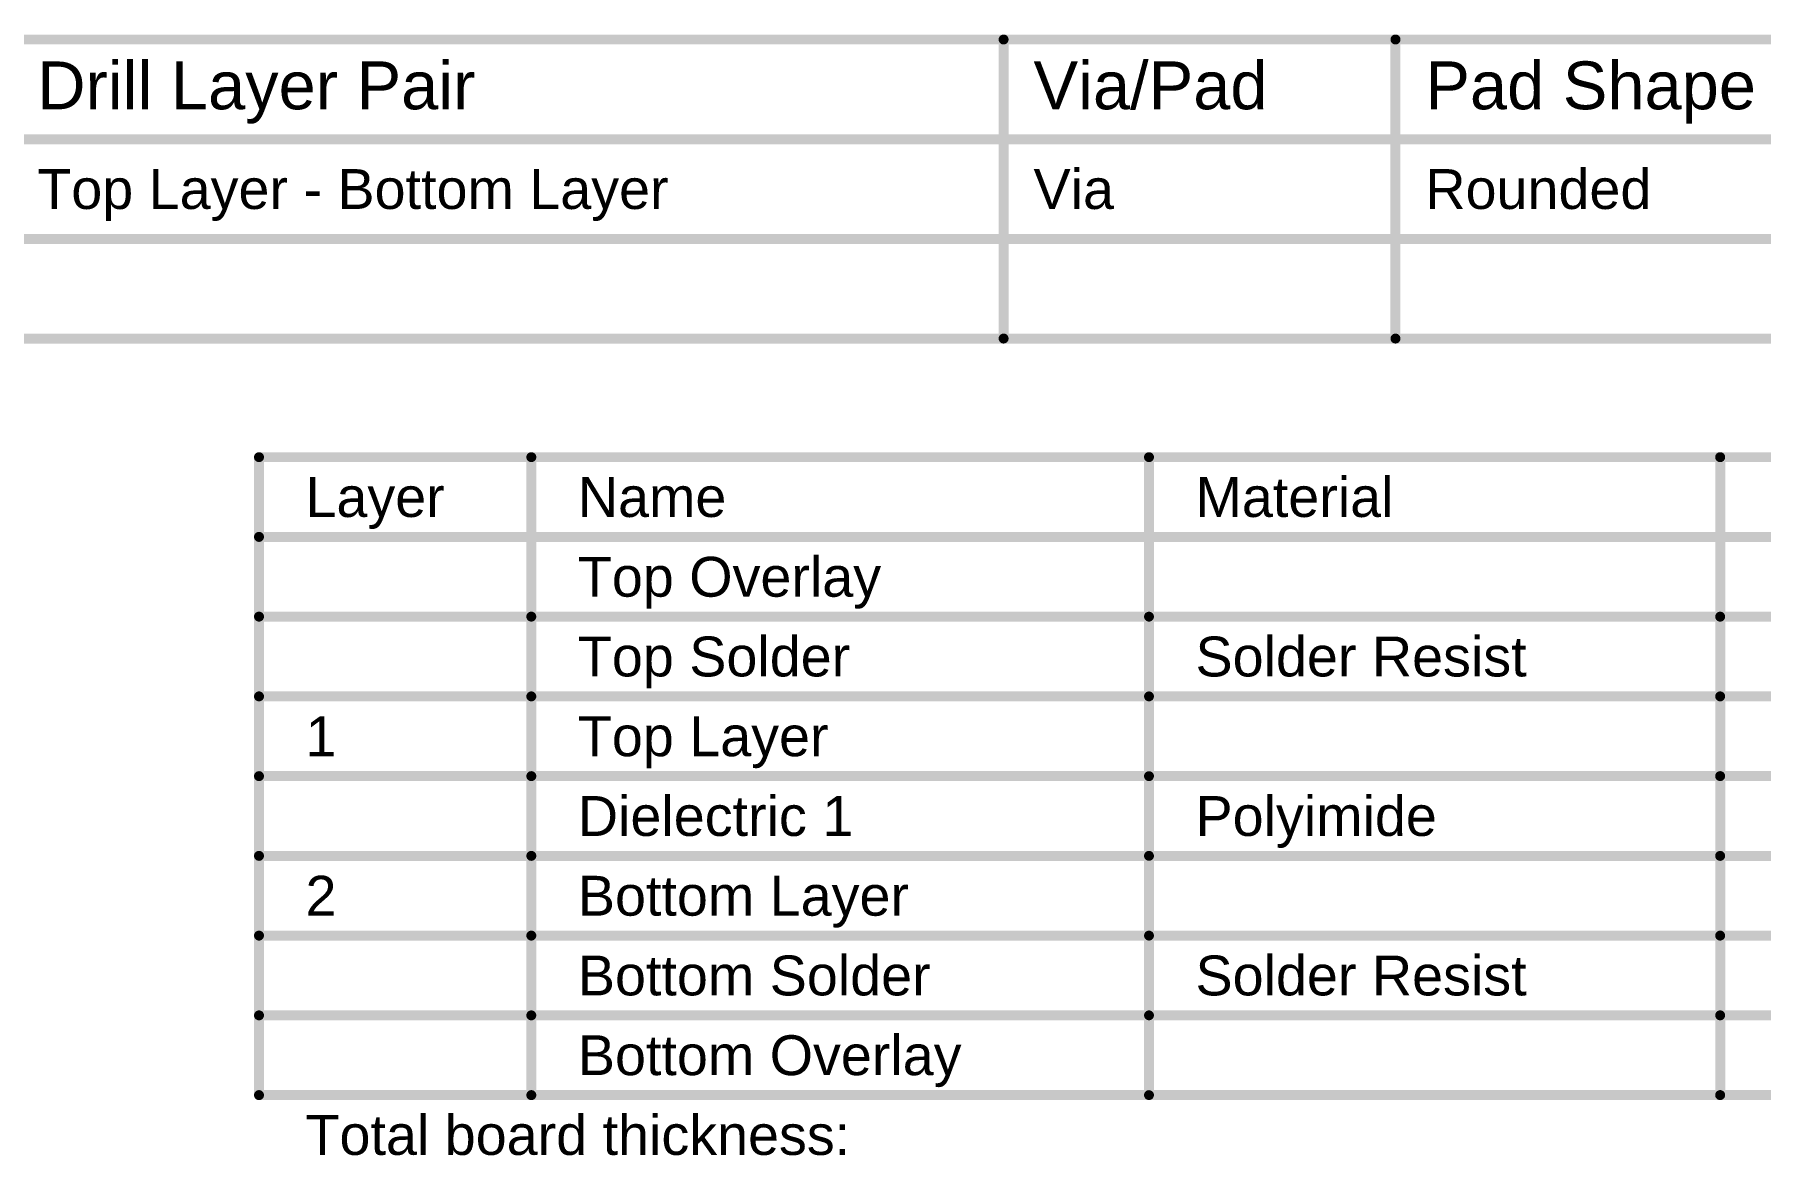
# Model space of a CAD drawing. Header units: inches. Extents: x -0.1 to 8.43, y -0.02 to 3.05.
# Drawn here: x 3.544 to 6.142, y 1.361 to 3.048 of the extents above; entities that cross this region are included whole.
import ezdxf

# ---------------------------------------------------------------- set-up
doc = ezdxf.new("R2010")
doc.units = ezdxf.units.IN
doc.header["$MEASUREMENT"] = 0
doc.layers.add('Drill Drawing', color=1, linetype='Continuous')
doc.layers.add('Fabrication info', color=76, linetype='Continuous')
doc.styles.add('Arial', font='', dxfattribs={"height": 0.2})
doc.styles.get('Arial').set_extended_font_data('Arial')

msp = doc.modelspace()

# ---------------------------------------------------------------- linework, layer by layer
at = {"layer": 'Drill Drawing'}
for points in [[(0.1635, 3.0405, 0.015, 0.015, 0), (8.3912, 3.0405, 0.015, 0.015, 0)], [(5.0032, 2.5905, 0.015, 0.015, 0), (5.0032, 3.0405, 0.015, 0.015, 0)], [(5.593, 2.5905, 0.015, 0.015, 0), (5.593, 3.0405, 0.015, 0.015, 0)], [(0.1635, 2.8905, 0.015, 0.015, 0), (8.3912, 2.8905, 0.015, 0.015, 0)], [(0.1635, 2.7405, 0.015, 0.015, 0), (8.3912, 2.7405, 0.015, 0.015, 0)], [(0.1635, 2.5905, 0.015, 0.015, 0), (8.3912, 2.5905, 0.015, 0.015, 0)]]:
    msp.add_lwpolyline(points, format="xyseb", dxfattribs=at)
for points in [[(4.9994, 3.0405, 0.0075, 0.0075, 1), (5.0069, 3.0405, 0.0075, 0.0075, 1)], [(5.5893, 3.0405, 0.0075, 0.0075, 1), (5.5968, 3.0405, 0.0075, 0.0075, 1)], [(4.9994, 2.5905, 0.0075, 0.0075, 1), (5.0069, 2.5905, 0.0075, 0.0075, 1)], [(5.5893, 2.5905, 0.0075, 0.0075, 1), (5.5968, 2.5905, 0.0075, 0.0075, 1)]]:
    msp.add_lwpolyline(points, format="xyseb", close=True, dxfattribs=at)
at = {"layer": 'Fabrication info'}
for points in [[(3.8823, 2.412, 0.015, 0.015, 0), (8.4211, 2.412, 0.015, 0.015, 0)], [(3.8823, 1.452, 0.015, 0.015, 0), (3.8823, 2.412, 0.015, 0.015, 0)], [(4.2923, 1.452, 0.015, 0.015, 0), (4.2923, 2.412, 0.015, 0.015, 0)], [(5.222, 1.452, 0.015, 0.015, 0), (5.222, 2.412, 0.015, 0.015, 0)], [(6.0818, 1.452, 0.015, 0.015, 0), (6.0818, 2.412, 0.015, 0.015, 0)], [(3.8823, 2.292, 0.015, 0.015, 0), (8.4211, 2.292, 0.015, 0.015, 0)], [(3.8823, 2.172, 0.015, 0.015, 0), (4.2923, 2.172, 0.015, 0.015, 0)], [(4.2923, 2.172, 0.015, 0.015, 0), (5.222, 2.172, 0.015, 0.015, 0)], [(5.222, 2.172, 0.015, 0.015, 0), (6.0818, 2.172, 0.015, 0.015, 0)], [(6.0818, 2.172, 0.015, 0.015, 0), (6.7316, 2.172, 0.015, 0.015, 0)], [(3.8823, 2.052, 0.015, 0.015, 0), (4.2923, 2.052, 0.015, 0.015, 0)], [(4.2923, 2.052, 0.015, 0.015, 0), (5.222, 2.052, 0.015, 0.015, 0)], [(5.222, 2.052, 0.015, 0.015, 0), (6.0818, 2.052, 0.015, 0.015, 0)], [(6.0818, 2.052, 0.015, 0.015, 0), (6.7316, 2.052, 0.015, 0.015, 0)], [(3.8823, 1.932, 0.015, 0.015, 0), (4.2923, 1.932, 0.015, 0.015, 0)], [(4.2923, 1.932, 0.015, 0.015, 0), (5.222, 1.932, 0.015, 0.015, 0)], [(5.222, 1.932, 0.015, 0.015, 0), (6.0818, 1.932, 0.015, 0.015, 0)], [(6.0818, 1.932, 0.015, 0.015, 0), (6.7316, 1.932, 0.015, 0.015, 0)], [(3.8823, 1.812, 0.015, 0.015, 0), (4.2923, 1.812, 0.015, 0.015, 0)], [(4.2923, 1.812, 0.015, 0.015, 0), (5.222, 1.812, 0.015, 0.015, 0)], [(5.222, 1.812, 0.015, 0.015, 0), (6.0818, 1.812, 0.015, 0.015, 0)], [(6.0818, 1.812, 0.015, 0.015, 0), (6.7316, 1.812, 0.015, 0.015, 0)], [(3.8823, 1.692, 0.015, 0.015, 0), (4.2923, 1.692, 0.015, 0.015, 0)], [(4.2923, 1.692, 0.015, 0.015, 0), (5.222, 1.692, 0.015, 0.015, 0)], [(5.222, 1.692, 0.015, 0.015, 0), (6.0818, 1.692, 0.015, 0.015, 0)], [(6.0818, 1.692, 0.015, 0.015, 0), (6.7316, 1.692, 0.015, 0.015, 0)], [(3.8823, 1.572, 0.015, 0.015, 0), (4.2923, 1.572, 0.015, 0.015, 0)], [(4.2923, 1.572, 0.015, 0.015, 0), (5.222, 1.572, 0.015, 0.015, 0)], [(5.222, 1.572, 0.015, 0.015, 0), (6.0818, 1.572, 0.015, 0.015, 0)], [(6.0818, 1.572, 0.015, 0.015, 0), (6.7316, 1.572, 0.015, 0.015, 0)], [(3.8823, 1.452, 0.015, 0.015, 0), (4.2923, 1.452, 0.015, 0.015, 0)], [(4.2923, 1.452, 0.015, 0.015, 0), (5.222, 1.452, 0.015, 0.015, 0)], [(5.222, 1.452, 0.015, 0.015, 0), (6.0818, 1.452, 0.015, 0.015, 0)], [(6.0818, 1.452, 0.015, 0.015, 0), (6.7316, 1.452, 0.015, 0.015, 0)]]:
    msp.add_lwpolyline(points, format="xyseb", dxfattribs=at)
for points in [[(3.8786, 2.412, 0.0075, 0.0075, 1), (3.8861, 2.412, 0.0075, 0.0075, 1)], [(3.8786, 2.412, 0.0075, 0.0075, 1), (3.8861, 2.412, 0.0075, 0.0075, 1)], [(4.2885, 2.412, 0.0075, 0.0075, 1), (4.296, 2.412, 0.0075, 0.0075, 1)], [(5.2183, 2.412, 0.0075, 0.0075, 1), (5.2257, 2.412, 0.0075, 0.0075, 1)], [(6.078, 2.412, 0.0075, 0.0075, 1), (6.0855, 2.412, 0.0075, 0.0075, 1)], [(3.8786, 2.292, 0.0075, 0.0075, 1), (3.8861, 2.292, 0.0075, 0.0075, 1)], [(3.8786, 2.172, 0.0075, 0.0075, 1), (3.8861, 2.172, 0.0075, 0.0075, 1)], [(4.2885, 2.172, 0.0075, 0.0075, 1), (4.296, 2.172, 0.0075, 0.0075, 1)], [(4.2885, 2.172, 0.0075, 0.0075, 1), (4.296, 2.172, 0.0075, 0.0075, 1)], [(5.2183, 2.172, 0.0075, 0.0075, 1), (5.2257, 2.172, 0.0075, 0.0075, 1)], [(5.2183, 2.172, 0.0075, 0.0075, 1), (5.2257, 2.172, 0.0075, 0.0075, 1)], [(6.078, 2.172, 0.0075, 0.0075, 1), (6.0855, 2.172, 0.0075, 0.0075, 1)], [(6.078, 2.172, 0.0075, 0.0075, 1), (6.0855, 2.172, 0.0075, 0.0075, 1)], [(3.8786, 2.052, 0.0075, 0.0075, 1), (3.8861, 2.052, 0.0075, 0.0075, 1)], [(4.2885, 2.052, 0.0075, 0.0075, 1), (4.296, 2.052, 0.0075, 0.0075, 1)], [(4.2885, 2.052, 0.0075, 0.0075, 1), (4.296, 2.052, 0.0075, 0.0075, 1)], [(5.2183, 2.052, 0.0075, 0.0075, 1), (5.2257, 2.052, 0.0075, 0.0075, 1)], [(5.2183, 2.052, 0.0075, 0.0075, 1), (5.2257, 2.052, 0.0075, 0.0075, 1)], [(6.078, 2.052, 0.0075, 0.0075, 1), (6.0855, 2.052, 0.0075, 0.0075, 1)], [(6.078, 2.052, 0.0075, 0.0075, 1), (6.0855, 2.052, 0.0075, 0.0075, 1)], [(3.8786, 1.932, 0.0075, 0.0075, 1), (3.8861, 1.932, 0.0075, 0.0075, 1)], [(4.2885, 1.932, 0.0075, 0.0075, 1), (4.296, 1.932, 0.0075, 0.0075, 1)], [(4.2885, 1.932, 0.0075, 0.0075, 1), (4.296, 1.932, 0.0075, 0.0075, 1)], [(5.2183, 1.932, 0.0075, 0.0075, 1), (5.2257, 1.932, 0.0075, 0.0075, 1)], [(5.2183, 1.932, 0.0075, 0.0075, 1), (5.2257, 1.932, 0.0075, 0.0075, 1)], [(6.078, 1.932, 0.0075, 0.0075, 1), (6.0855, 1.932, 0.0075, 0.0075, 1)], [(6.078, 1.932, 0.0075, 0.0075, 1), (6.0855, 1.932, 0.0075, 0.0075, 1)], [(3.8786, 1.812, 0.0075, 0.0075, 1), (3.8861, 1.812, 0.0075, 0.0075, 1)], [(4.2885, 1.812, 0.0075, 0.0075, 1), (4.296, 1.812, 0.0075, 0.0075, 1)], [(4.2885, 1.812, 0.0075, 0.0075, 1), (4.296, 1.812, 0.0075, 0.0075, 1)], [(5.2183, 1.812, 0.0075, 0.0075, 1), (5.2257, 1.812, 0.0075, 0.0075, 1)], [(5.2183, 1.812, 0.0075, 0.0075, 1), (5.2257, 1.812, 0.0075, 0.0075, 1)], [(6.078, 1.812, 0.0075, 0.0075, 1), (6.0855, 1.812, 0.0075, 0.0075, 1)], [(6.078, 1.812, 0.0075, 0.0075, 1), (6.0855, 1.812, 0.0075, 0.0075, 1)], [(3.8786, 1.692, 0.0075, 0.0075, 1), (3.8861, 1.692, 0.0075, 0.0075, 1)], [(4.2885, 1.692, 0.0075, 0.0075, 1), (4.296, 1.692, 0.0075, 0.0075, 1)], [(4.2885, 1.692, 0.0075, 0.0075, 1), (4.296, 1.692, 0.0075, 0.0075, 1)], [(5.2183, 1.692, 0.0075, 0.0075, 1), (5.2257, 1.692, 0.0075, 0.0075, 1)], [(5.2183, 1.692, 0.0075, 0.0075, 1), (5.2257, 1.692, 0.0075, 0.0075, 1)], [(6.078, 1.692, 0.0075, 0.0075, 1), (6.0855, 1.692, 0.0075, 0.0075, 1)], [(6.078, 1.692, 0.0075, 0.0075, 1), (6.0855, 1.692, 0.0075, 0.0075, 1)], [(3.8786, 1.572, 0.0075, 0.0075, 1), (3.8861, 1.572, 0.0075, 0.0075, 1)], [(4.2885, 1.572, 0.0075, 0.0075, 1), (4.296, 1.572, 0.0075, 0.0075, 1)], [(4.2885, 1.572, 0.0075, 0.0075, 1), (4.296, 1.572, 0.0075, 0.0075, 1)], [(5.2183, 1.572, 0.0075, 0.0075, 1), (5.2257, 1.572, 0.0075, 0.0075, 1)], [(5.2183, 1.572, 0.0075, 0.0075, 1), (5.2257, 1.572, 0.0075, 0.0075, 1)], [(6.078, 1.572, 0.0075, 0.0075, 1), (6.0855, 1.572, 0.0075, 0.0075, 1)], [(6.078, 1.572, 0.0075, 0.0075, 1), (6.0855, 1.572, 0.0075, 0.0075, 1)], [(3.8786, 1.452, 0.0075, 0.0075, 1), (3.8861, 1.452, 0.0075, 0.0075, 1)], [(3.8786, 1.452, 0.0075, 0.0075, 1), (3.8861, 1.452, 0.0075, 0.0075, 1)], [(4.2885, 1.452, 0.0075, 0.0075, 1), (4.296, 1.452, 0.0075, 0.0075, 1)], [(4.2885, 1.452, 0.0075, 0.0075, 1), (4.296, 1.452, 0.0075, 0.0075, 1)], [(4.2885, 1.452, 0.0075, 0.0075, 1), (4.296, 1.452, 0.0075, 0.0075, 1)], [(5.2183, 1.452, 0.0075, 0.0075, 1), (5.2257, 1.452, 0.0075, 0.0075, 1)], [(5.2183, 1.452, 0.0075, 0.0075, 1), (5.2257, 1.452, 0.0075, 0.0075, 1)], [(5.2183, 1.452, 0.0075, 0.0075, 1), (5.2257, 1.452, 0.0075, 0.0075, 1)], [(6.078, 1.452, 0.0075, 0.0075, 1), (6.0855, 1.452, 0.0075, 0.0075, 1)], [(6.078, 1.452, 0.0075, 0.0075, 1), (6.0855, 1.452, 0.0075, 0.0075, 1)], [(6.078, 1.452, 0.0075, 0.0075, 1), (6.0855, 1.452, 0.0075, 0.0075, 1)]]:
    msp.add_lwpolyline(points, format="xyseb", close=True, dxfattribs=at)

# ---------------------------------------------------------------- texts
at = {"layer": 'Drill Drawing', "style": 'Arial'}
for s, height, p in [('Drill Layer Pair', 0.072, (3.5486, 2.9355)), ('Via/Pad', 0.072, (5.0482, 2.9355)), ('Pad Shape', 0.072, (5.638, 2.9355)), ('Top Layer - Bottom Layer', 0.06, (3.5486, 2.7855)), ('Via', 0.06, (5.0482, 2.7855)), ('Rounded', 0.06, (5.638, 2.7855))]:
    msp.add_text(s, height=height, dxfattribs=at).set_placement(p)
at = {"layer": 'Fabrication info', "style": 'Arial'}
for s, p in [('Layer', (3.9523, 2.322)), ('Name', (4.3623, 2.322)), ('Material', (5.292, 2.322)), ('Top Overlay', (4.3623, 2.202)), ('Top Solder', (4.3623, 2.082)), ('Solder Resist', (5.292, 2.082)), ('1', (3.9523, 1.962)), ('Top Layer', (4.3623, 1.962)), ('Dielectric 1', (4.3623, 1.842)), ('Polyimide', (5.292, 1.842)), ('2', (3.9523, 1.722)), ('Bottom Layer', (4.3623, 1.722)), ('Bottom Solder', (4.3623, 1.602)), ('Solder Resist', (5.292, 1.602)), ('Bottom Overlay', (4.3623, 1.482)), ('Total board thickness:', (3.9523, 1.362))]:
    msp.add_text(s, height=0.06, dxfattribs=at).set_placement(p)

doc.saveas('drawing.dxf')
